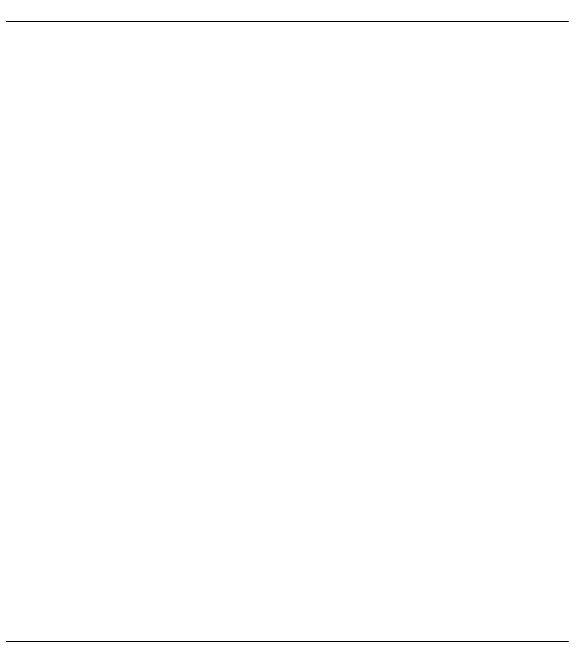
# Model space of a CAD drawing. Header units: millimetres. Extents: x 909 to 159266, y 137 to 21462.
# Drawn here: x 96714 to 97223, y 14875 to 15452 of the extents above; entities that cross this region are included whole.
import ezdxf

# ---------------------------------------------------------------- set-up
doc = ezdxf.new("R2010")
doc.units = ezdxf.units.MM
doc.header["$LTSCALE"] = 50
doc.header["$MEASUREMENT"] = 0
doc.styles.get("Standard").update_dxf_attribs({"font": 'NanumGothicBold.ttf'})
doc.dimstyles.new('ISO-25', dxfattribs={"dimtxt": 2.5, "dimasz": 2.5, "dimexe": 1.25, "dimexo": 0.625, "dimtad": 1, "dimtxsty": 'Standard', "dimcen": 2.5, "dimadec": 0, "dimazin": 0, "dimtfac": 1, "dimtmove": 0, "dimatfit": 3, "dimfxl": 1, "dimarcsym": 0})

msp = doc.modelspace()

# ---------------------------------------------------------------- leaders
for points in [[(96299.17481071266, 15443.48919647726, -7.412113482640565e-09), (97222.95377680796, 15443.48919647726, -7.412113482640565e-09)], [(96072.99361423074, 15361.92430787048, -7.412113482640565e-09), (96072.99361423074, 14875.31444479226, -7.412113482640565e-09), (97222.95377680796, 14875.31444479226, -7.412113482640565e-09)]]:
    msp.add_leader(points, dimstyle='ISO-25', override={"dimasz": 50, "dimtad": 0, "dimclrd": 1, "dimlwd": 9})

doc.saveas('drawing.dxf')
